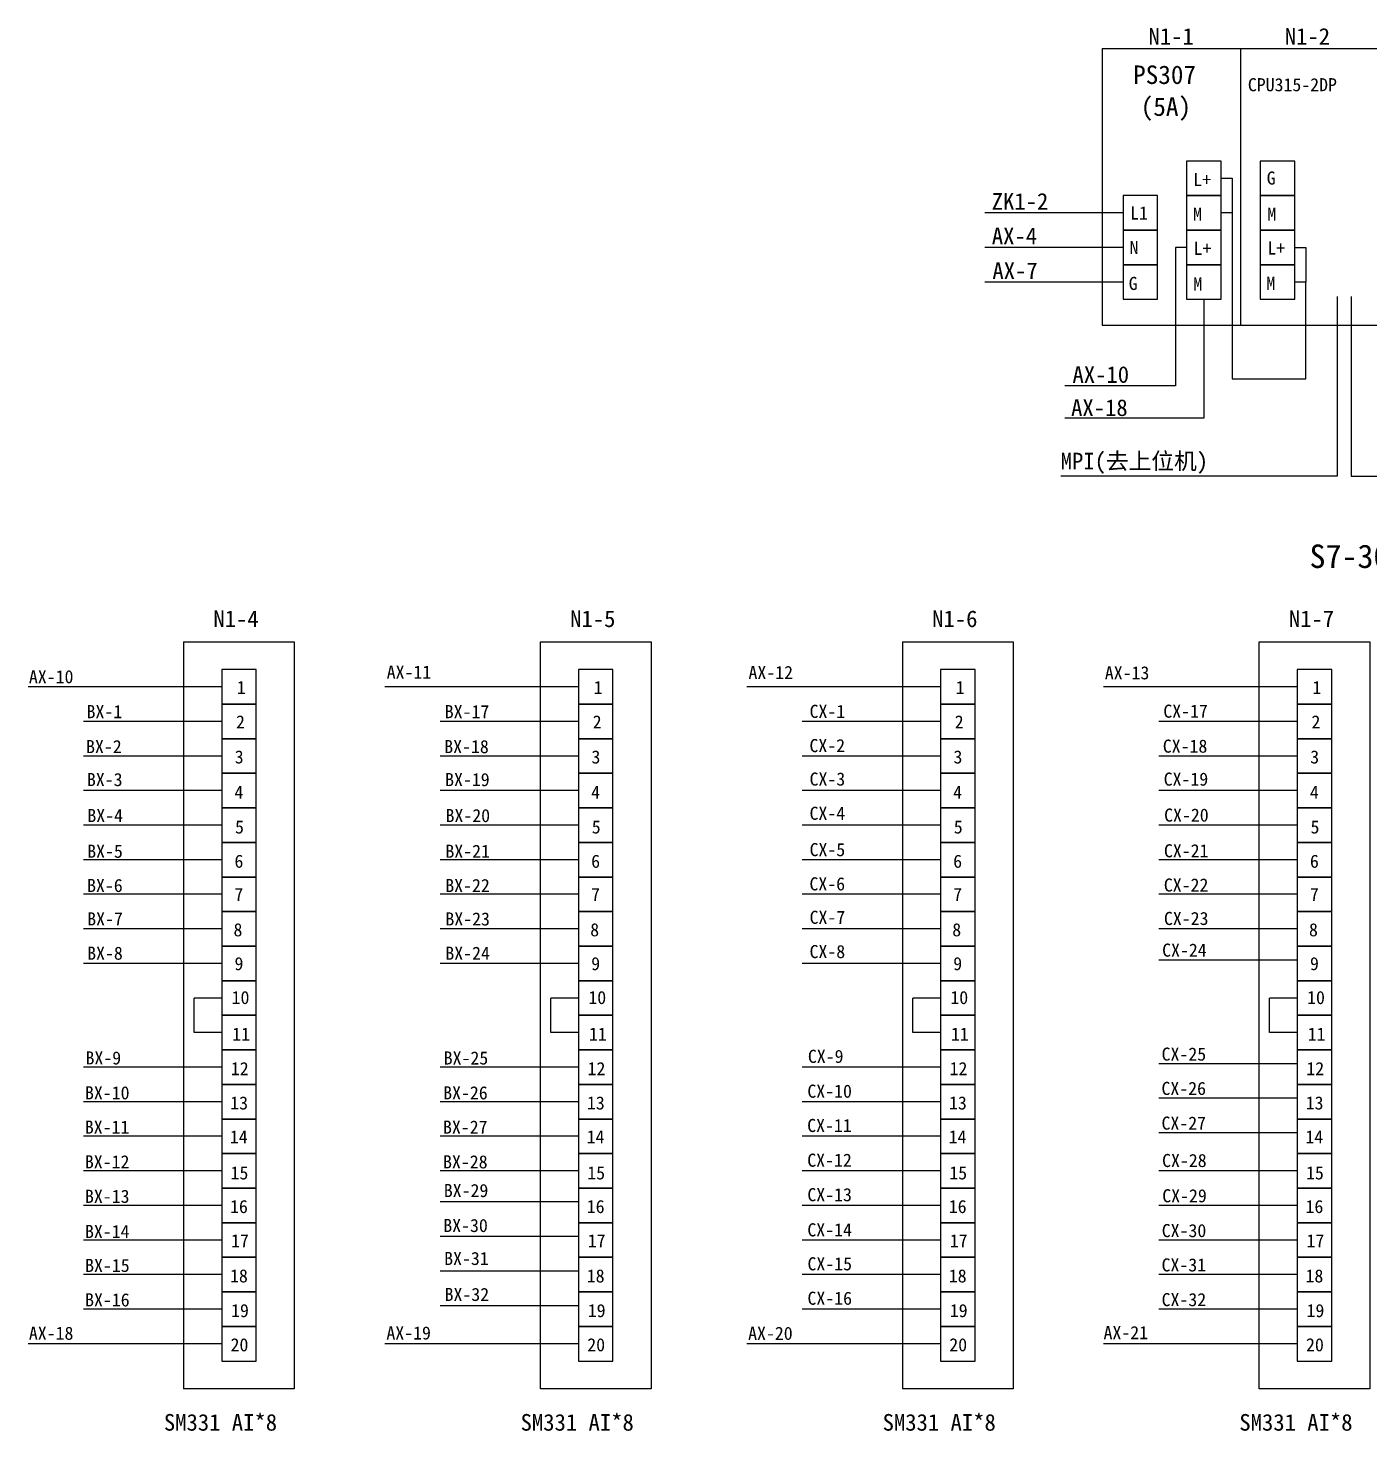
# Model space of a CAD drawing. Header units: millimetres. Extents: x -316745142 to -316741104, y 1018242592 to 1018244331.
# Drawn here: x -316745142 to -316744657, y 1018243730 to 1018244237 of the extents above; entities that cross this region are included whole.
import ezdxf

# ---------------------------------------------------------------- set-up
doc = ezdxf.new("R2010")
doc.units = ezdxf.units.MM

msp = doc.modelspace()

# ---------------------------------------------------------------- linework, layer by layer
at = {"color": 1, "lineweight": -2}
for p, q in [((-316744753.758, 1018244229.989), (-316744753.758, 1018244129.989)), ((-316744753.758, 1018244229.989), (-316744703.758, 1018244229.989)), ((-316744703.76, 1018244229.989), (-316744653.76, 1018244229.989)), ((-316744703.758, 1018244229.989), (-316744703.758, 1018244129.989)), ((-316744753.758, 1018244129.989), (-316744703.758, 1018244129.989)), ((-316744703.758, 1018244129.989), (-316744653.758, 1018244129.989)), ((-316745085.833, 1018244015.411), (-316745045.833, 1018244015.411)), ((-316745085.833, 1018244015.411), (-316745085.833, 1018243745.411)), ((-316745045.833, 1018244015.411), (-316745045.833, 1018243745.411)), ((-316744956.867, 1018243745.411), (-316744956.867, 1018244015.411)), ((-316744956.867, 1018244015.411), (-316744916.867, 1018244015.411)), ((-316744916.867, 1018244015.411), (-316744916.867, 1018243745.411)), ((-316744825.986, 1018244015.411), (-316744785.986, 1018244015.411)), ((-316744825.986, 1018244015.411), (-316744825.986, 1018243745.411)), ((-316744785.986, 1018244015.411), (-316744785.986, 1018243745.411)), ((-316744697.02, 1018243745.411), (-316744697.02, 1018244015.411)), ((-316744697.02, 1018244015.411), (-316744657.02, 1018244015.411)), ((-316744657.02, 1018244015.411), (-316744657.02, 1018243745.411)), ((-316745045.833, 1018243745.411), (-316745085.833, 1018243745.411)), ((-316744916.867, 1018243745.411), (-316744956.867, 1018243745.411)), ((-316744785.986, 1018243745.411), (-316744825.986, 1018243745.411)), ((-316744657.02, 1018243745.411), (-316744697.02, 1018243745.411))]:
    msp.add_line(p, q, dxfattribs=at)
at = {"lineweight": -2}
for p, q in [((-316744710.739, 1018244183.064), (-316744706.739, 1018244183.064)), ((-316744706.739, 1018244183.064), (-316744706.739, 1018244170.565)), ((-316744746.206, 1018244170.565), (-316744796.206, 1018244170.565)), ((-316744706.739, 1018244170.565), (-316744710.739, 1018244170.565)), ((-316744706.739, 1018244170.565), (-316744706.739, 1018244110.565)), ((-316744746.206, 1018244158.065), (-316744796.206, 1018244158.065)), ((-316744723.239, 1018244158.065), (-316744727.239, 1018244158.065)), ((-316744727.239, 1018244158.065), (-316744727.239, 1018244108.065)), ((-316744684.089, 1018244158.063), (-316744680.089, 1018244158.063)), ((-316744680.089, 1018244158.063), (-316744680.089, 1018244145.564)), ((-316744746.206, 1018244145.565), (-316744796.206, 1018244145.565)), ((-316744680.089, 1018244145.564), (-316744684.089, 1018244145.564)), ((-316744680.089, 1018244110.565), (-316744680.089, 1018244145.564)), ((-316744716.989, 1018244139.315), (-316744716.989, 1018244096.315)), ((-316744668.767, 1018244140.31), (-316744668.767, 1018244075.31)), ((-316744663.767, 1018244140.31), (-316744663.767, 1018244075.31)), ((-316744727.239, 1018244108.065), (-316744767.239, 1018244108.065)), ((-316744706.739, 1018244110.565), (-316744680.089, 1018244110.565)), ((-316744716.989, 1018244096.315), (-316744767.239, 1018244096.315)), ((-316744668.767, 1018244075.31), (-316744768.767, 1018244075.31)), ((-316744663.767, 1018244075.31), (-316744555.767, 1018244075.31)), ((-316745072.083, 1018243999.161), (-316745142.083, 1018243999.161)), ((-316744943.117, 1018243999.161), (-316745013.117, 1018243999.161)), ((-316744812.236, 1018243999.161), (-316744882.236, 1018243999.161)), ((-316744683.27, 1018243999.161), (-316744753.27, 1018243999.161)), ((-316745072.083, 1018243986.662), (-316745122.083, 1018243986.662)), ((-316744943.117, 1018243986.662), (-316744993.117, 1018243986.662)), ((-316744812.236, 1018243986.663), (-316744862.236, 1018243986.663)), ((-316744683.27, 1018243986.662), (-316744733.27, 1018243986.662)), ((-316745072.083, 1018243974.162), (-316745122.083, 1018243974.162)), ((-316744943.117, 1018243974.162), (-316744993.117, 1018243974.162)), ((-316744812.236, 1018243974.163), (-316744862.236, 1018243974.163)), ((-316744683.27, 1018243974.162), (-316744733.27, 1018243974.162)), ((-316745072.083, 1018243961.662), (-316745122.083, 1018243961.662)), ((-316744943.117, 1018243961.662), (-316744993.117, 1018243961.662)), ((-316744812.236, 1018243961.663), (-316744862.236, 1018243961.663)), ((-316744683.27, 1018243961.662), (-316744733.27, 1018243961.662)), ((-316745072.083, 1018243949.162), (-316745122.083, 1018243949.162)), ((-316744943.117, 1018243949.162), (-316744993.117, 1018243949.162)), ((-316744812.236, 1018243949.163), (-316744862.236, 1018243949.163)), ((-316744683.27, 1018243949.162), (-316744733.27, 1018243949.162)), ((-316745072.083, 1018243936.663), (-316745122.083, 1018243936.663)), ((-316744943.117, 1018243936.663), (-316744993.117, 1018243936.663)), ((-316744812.236, 1018243936.663), (-316744862.236, 1018243936.663)), ((-316744683.27, 1018243936.663), (-316744733.27, 1018243936.663)), ((-316745072.083, 1018243924.163), (-316745122.083, 1018243924.163)), ((-316744943.117, 1018243924.163), (-316744993.117, 1018243924.163)), ((-316744812.236, 1018243924.163), (-316744862.236, 1018243924.163)), ((-316744683.27, 1018243924.163), (-316744733.27, 1018243924.163)), ((-316745072.083, 1018243911.663), (-316745122.083, 1018243911.663)), ((-316744943.117, 1018243911.663), (-316744993.117, 1018243911.663)), ((-316744812.236, 1018243911.663), (-316744862.236, 1018243911.663)), ((-316744683.27, 1018243911.663), (-316744733.27, 1018243911.663)), ((-316744683.27, 1018243900.412), (-316744733.27, 1018243900.412)), ((-316745072.083, 1018243899.163), (-316745122.083, 1018243899.163)), ((-316744943.117, 1018243899.163), (-316744993.117, 1018243899.163)), ((-316744812.236, 1018243899.163), (-316744862.236, 1018243899.163)), ((-316745072.083, 1018243886.664), (-316745082.083, 1018243886.664)), ((-316745082.083, 1018243874.164), (-316745082.083, 1018243886.664)), ((-316744943.117, 1018243886.664), (-316744953.117, 1018243886.664)), ((-316744953.117, 1018243874.164), (-316744953.117, 1018243886.664)), ((-316744812.236, 1018243886.664), (-316744822.236, 1018243886.664)), ((-316744822.236, 1018243874.164), (-316744822.236, 1018243886.664)), ((-316744683.27, 1018243886.664), (-316744693.27, 1018243886.664)), ((-316744693.27, 1018243874.164), (-316744693.27, 1018243886.664)), ((-316745072.083, 1018243874.164), (-316745082.083, 1018243874.164)), ((-316744943.117, 1018243874.164), (-316744953.117, 1018243874.164)), ((-316744812.236, 1018243874.164), (-316744822.236, 1018243874.164)), ((-316744683.27, 1018243874.164), (-316744693.27, 1018243874.164)), ((-316745072.083, 1018243861.664), (-316745122.083, 1018243861.664)), ((-316744943.117, 1018243861.664), (-316744993.117, 1018243861.664)), ((-316744812.236, 1018243861.664), (-316744862.236, 1018243861.664)), ((-316744683.27, 1018243862.912), (-316744733.27, 1018243862.912)), ((-316745072.083, 1018243849.164), (-316745122.083, 1018243849.164)), ((-316744943.117, 1018243849.164), (-316744993.117, 1018243849.164)), ((-316744812.236, 1018243849.164), (-316744862.236, 1018243849.164)), ((-316744683.27, 1018243850.413), (-316744733.27, 1018243850.413)), ((-316745072.083, 1018243836.665), (-316745122.083, 1018243836.665)), ((-316744943.117, 1018243836.665), (-316744993.117, 1018243836.665)), ((-316744812.236, 1018243836.665), (-316744862.236, 1018243836.665)), ((-316744683.27, 1018243837.913), (-316744733.27, 1018243837.913)), ((-316745072.083, 1018243824.165), (-316745122.083, 1018243824.165)), ((-316744943.117, 1018243824.165), (-316744993.117, 1018243824.165)), ((-316744812.236, 1018243824.165), (-316744862.236, 1018243824.165)), ((-316744683.27, 1018243824.163), (-316744733.27, 1018243824.163)), ((-316745072.083, 1018243811.665), (-316745122.083, 1018243811.665)), ((-316744943.117, 1018243812.915), (-316744993.117, 1018243812.915)), ((-316744812.236, 1018243811.665), (-316744862.236, 1018243811.665)), ((-316744683.27, 1018243811.664), (-316744733.27, 1018243811.664)), ((-316745072.083, 1018243799.165), (-316745122.083, 1018243799.165)), ((-316744943.117, 1018243800.415), (-316744993.117, 1018243800.415)), ((-316744812.236, 1018243799.165), (-316744862.236, 1018243799.165)), ((-316744683.27, 1018243799.164), (-316744733.27, 1018243799.164)), ((-316744943.117, 1018243787.915), (-316744993.117, 1018243787.915)), ((-316745072.083, 1018243786.665), (-316745122.083, 1018243786.665)), ((-316744812.236, 1018243786.665), (-316744862.236, 1018243786.665)), ((-316744683.27, 1018243786.665), (-316744733.27, 1018243786.665)), ((-316745072.083, 1018243774.165), (-316745122.083, 1018243774.165)), ((-316744943.117, 1018243775.415), (-316744993.117, 1018243775.415)), ((-316744812.236, 1018243774.165), (-316744862.236, 1018243774.165)), ((-316744683.27, 1018243774.165), (-316744733.27, 1018243774.165)), ((-316745072.083, 1018243761.665), (-316745142.083, 1018243761.665)), ((-316744943.117, 1018243761.665), (-316745013.117, 1018243761.665)), ((-316744812.236, 1018243761.665), (-316744882.236, 1018243761.665)), ((-316744683.27, 1018243761.665), (-316744753.27, 1018243761.665))]:
    msp.add_line(p, q, dxfattribs=at)
for points in [[(-316744723.239, 1018244176.814), (-316744710.739, 1018244176.814), (-316744710.739, 1018244189.314), (-316744723.239, 1018244189.314)], [(-316744696.586, 1018244176.814), (-316744684.086, 1018244176.814), (-316744684.086, 1018244189.314), (-316744696.586, 1018244189.314)], [(-316744746.206, 1018244164.315), (-316744733.706, 1018244164.315), (-316744733.706, 1018244176.815), (-316744746.206, 1018244176.815)], [(-316744723.239, 1018244164.315), (-316744710.739, 1018244164.315), (-316744710.739, 1018244176.815), (-316744723.239, 1018244176.815)], [(-316744696.586, 1018244164.315), (-316744684.086, 1018244164.315), (-316744684.086, 1018244176.815), (-316744696.586, 1018244176.815)], [(-316744746.206, 1018244151.815), (-316744733.706, 1018244151.815), (-316744733.706, 1018244164.315), (-316744746.206, 1018244164.315)], [(-316744723.239, 1018244151.815), (-316744710.739, 1018244151.815), (-316744710.739, 1018244164.315), (-316744723.239, 1018244164.315)], [(-316744696.586, 1018244151.815), (-316744684.086, 1018244151.815), (-316744684.086, 1018244164.315), (-316744696.586, 1018244164.315)], [(-316744746.206, 1018244139.315), (-316744733.706, 1018244139.315), (-316744733.706, 1018244151.815), (-316744746.206, 1018244151.815)], [(-316744723.239, 1018244139.315), (-316744710.739, 1018244139.315), (-316744710.739, 1018244151.815), (-316744723.239, 1018244151.815)], [(-316744696.586, 1018244139.315), (-316744684.086, 1018244139.315), (-316744684.086, 1018244151.815), (-316744696.586, 1018244151.815)], [(-316745072.083, 1018243992.911), (-316745059.583, 1018243992.911), (-316745059.583, 1018244005.411), (-316745072.083, 1018244005.411)], [(-316744943.117, 1018243992.911), (-316744930.617, 1018243992.911), (-316744930.617, 1018244005.411), (-316744943.117, 1018244005.411)], [(-316744812.236, 1018243992.911), (-316744799.736, 1018243992.911), (-316744799.736, 1018244005.411), (-316744812.236, 1018244005.411)], [(-316744683.27, 1018243992.911), (-316744670.77, 1018243992.911), (-316744670.77, 1018244005.411), (-316744683.27, 1018244005.411)], [(-316745072.083, 1018243980.412), (-316745059.583, 1018243980.412), (-316745059.583, 1018243992.912), (-316745072.083, 1018243992.912)], [(-316744943.117, 1018243980.412), (-316744930.617, 1018243980.412), (-316744930.617, 1018243992.912), (-316744943.117, 1018243992.912)], [(-316744812.236, 1018243980.412), (-316744799.736, 1018243980.412), (-316744799.736, 1018243992.912), (-316744812.236, 1018243992.912)], [(-316744683.27, 1018243980.412), (-316744670.77, 1018243980.412), (-316744670.77, 1018243992.912), (-316744683.27, 1018243992.912)], [(-316745072.083, 1018243967.912), (-316745059.583, 1018243967.912), (-316745059.583, 1018243980.412), (-316745072.083, 1018243980.412)], [(-316744943.117, 1018243967.912), (-316744930.617, 1018243967.912), (-316744930.617, 1018243980.412), (-316744943.117, 1018243980.412)], [(-316744812.236, 1018243967.912), (-316744799.736, 1018243967.912), (-316744799.736, 1018243980.412), (-316744812.236, 1018243980.412)], [(-316744683.27, 1018243967.912), (-316744670.77, 1018243967.912), (-316744670.77, 1018243980.412), (-316744683.27, 1018243980.412)], [(-316745072.083, 1018243955.412), (-316745059.583, 1018243955.412), (-316745059.583, 1018243967.912), (-316745072.083, 1018243967.912)], [(-316744943.117, 1018243955.412), (-316744930.617, 1018243955.412), (-316744930.617, 1018243967.912), (-316744943.117, 1018243967.912)], [(-316744812.236, 1018243955.412), (-316744799.736, 1018243955.412), (-316744799.736, 1018243967.912), (-316744812.236, 1018243967.912)], [(-316744683.27, 1018243955.412), (-316744670.77, 1018243955.412), (-316744670.77, 1018243967.912), (-316744683.27, 1018243967.912)], [(-316745072.083, 1018243942.912), (-316745059.583, 1018243942.912), (-316745059.583, 1018243955.412), (-316745072.083, 1018243955.412)], [(-316744943.117, 1018243942.912), (-316744930.617, 1018243942.912), (-316744930.617, 1018243955.412), (-316744943.117, 1018243955.412)], [(-316744812.236, 1018243942.912), (-316744799.736, 1018243942.912), (-316744799.736, 1018243955.412), (-316744812.236, 1018243955.412)], [(-316744683.27, 1018243942.912), (-316744670.77, 1018243942.912), (-316744670.77, 1018243955.412), (-316744683.27, 1018243955.412)], [(-316745072.083, 1018243930.413), (-316745059.583, 1018243930.413), (-316745059.583, 1018243942.913), (-316745072.083, 1018243942.913)], [(-316744943.117, 1018243930.413), (-316744930.617, 1018243930.413), (-316744930.617, 1018243942.913), (-316744943.117, 1018243942.913)], [(-316744812.236, 1018243930.413), (-316744799.736, 1018243930.413), (-316744799.736, 1018243942.913), (-316744812.236, 1018243942.913)], [(-316744683.27, 1018243930.413), (-316744670.77, 1018243930.413), (-316744670.77, 1018243942.913), (-316744683.27, 1018243942.913)], [(-316745072.083, 1018243917.913), (-316745059.583, 1018243917.913), (-316745059.583, 1018243930.413), (-316745072.083, 1018243930.413)], [(-316744943.117, 1018243917.913), (-316744930.617, 1018243917.913), (-316744930.617, 1018243930.413), (-316744943.117, 1018243930.413)], [(-316744812.236, 1018243917.913), (-316744799.736, 1018243917.913), (-316744799.736, 1018243930.413), (-316744812.236, 1018243930.413)], [(-316744683.27, 1018243917.913), (-316744670.77, 1018243917.913), (-316744670.77, 1018243930.413), (-316744683.27, 1018243930.413)], [(-316745072.083, 1018243905.413), (-316745059.583, 1018243905.413), (-316745059.583, 1018243917.913), (-316745072.083, 1018243917.913)], [(-316744943.117, 1018243905.413), (-316744930.617, 1018243905.413), (-316744930.617, 1018243917.913), (-316744943.117, 1018243917.913)], [(-316744812.236, 1018243905.413), (-316744799.736, 1018243905.413), (-316744799.736, 1018243917.913), (-316744812.236, 1018243917.913)], [(-316744683.27, 1018243905.413), (-316744670.77, 1018243905.413), (-316744670.77, 1018243917.913), (-316744683.27, 1018243917.913)], [(-316745072.083, 1018243892.913), (-316745059.583, 1018243892.913), (-316745059.583, 1018243905.413), (-316745072.083, 1018243905.413)], [(-316744943.117, 1018243892.913), (-316744930.617, 1018243892.913), (-316744930.617, 1018243905.413), (-316744943.117, 1018243905.413)], [(-316744812.236, 1018243892.913), (-316744799.736, 1018243892.913), (-316744799.736, 1018243905.413), (-316744812.236, 1018243905.413)], [(-316744683.27, 1018243892.913), (-316744670.77, 1018243892.913), (-316744670.77, 1018243905.413), (-316744683.27, 1018243905.413)], [(-316745072.083, 1018243880.414), (-316745059.583, 1018243880.414), (-316745059.583, 1018243892.914), (-316745072.083, 1018243892.914)], [(-316744943.117, 1018243880.414), (-316744930.617, 1018243880.414), (-316744930.617, 1018243892.914), (-316744943.117, 1018243892.914)], [(-316744812.236, 1018243880.414), (-316744799.736, 1018243880.414), (-316744799.736, 1018243892.914), (-316744812.236, 1018243892.914)], [(-316744683.27, 1018243880.414), (-316744670.77, 1018243880.414), (-316744670.77, 1018243892.914), (-316744683.27, 1018243892.914)], [(-316745072.083, 1018243867.914), (-316745059.583, 1018243867.914), (-316745059.583, 1018243880.414), (-316745072.083, 1018243880.414)], [(-316744943.117, 1018243867.914), (-316744930.617, 1018243867.914), (-316744930.617, 1018243880.414), (-316744943.117, 1018243880.414)], [(-316744812.236, 1018243867.914), (-316744799.736, 1018243867.914), (-316744799.736, 1018243880.414), (-316744812.236, 1018243880.414)], [(-316744683.27, 1018243867.914), (-316744670.77, 1018243867.914), (-316744670.77, 1018243880.414), (-316744683.27, 1018243880.414)], [(-316745072.083, 1018243855.414), (-316745059.583, 1018243855.414), (-316745059.583, 1018243867.914), (-316745072.083, 1018243867.914)], [(-316744943.117, 1018243855.414), (-316744930.617, 1018243855.414), (-316744930.617, 1018243867.914), (-316744943.117, 1018243867.914)], [(-316744812.236, 1018243855.414), (-316744799.736, 1018243855.414), (-316744799.736, 1018243867.914), (-316744812.236, 1018243867.914)], [(-316744683.27, 1018243855.414), (-316744670.77, 1018243855.414), (-316744670.77, 1018243867.914), (-316744683.27, 1018243867.914)], [(-316745072.083, 1018243842.914), (-316745059.583, 1018243842.914), (-316745059.583, 1018243855.414), (-316745072.083, 1018243855.414)], [(-316744943.117, 1018243842.914), (-316744930.617, 1018243842.914), (-316744930.617, 1018243855.414), (-316744943.117, 1018243855.414)], [(-316744812.236, 1018243842.914), (-316744799.736, 1018243842.914), (-316744799.736, 1018243855.414), (-316744812.236, 1018243855.414)], [(-316744683.27, 1018243842.914), (-316744670.77, 1018243842.914), (-316744670.77, 1018243855.414), (-316744683.27, 1018243855.414)], [(-316745072.083, 1018243830.415), (-316745059.583, 1018243830.415), (-316745059.583, 1018243842.915), (-316745072.083, 1018243842.915)], [(-316744943.117, 1018243830.415), (-316744930.617, 1018243830.415), (-316744930.617, 1018243842.915), (-316744943.117, 1018243842.915)], [(-316744812.236, 1018243830.415), (-316744799.736, 1018243830.415), (-316744799.736, 1018243842.915), (-316744812.236, 1018243842.915)], [(-316744683.27, 1018243830.415), (-316744670.77, 1018243830.415), (-316744670.77, 1018243842.915), (-316744683.27, 1018243842.915)], [(-316745072.083, 1018243817.915), (-316745059.583, 1018243817.915), (-316745059.583, 1018243830.415), (-316745072.083, 1018243830.415)], [(-316744943.117, 1018243817.915), (-316744930.617, 1018243817.915), (-316744930.617, 1018243830.415), (-316744943.117, 1018243830.415)], [(-316744812.236, 1018243817.915), (-316744799.736, 1018243817.915), (-316744799.736, 1018243830.415), (-316744812.236, 1018243830.415)], [(-316744683.27, 1018243817.915), (-316744670.77, 1018243817.915), (-316744670.77, 1018243830.415), (-316744683.27, 1018243830.415)], [(-316745072.083, 1018243805.415), (-316745059.583, 1018243805.415), (-316745059.583, 1018243817.915), (-316745072.083, 1018243817.915)], [(-316744943.117, 1018243805.415), (-316744930.617, 1018243805.415), (-316744930.617, 1018243817.915), (-316744943.117, 1018243817.915)], [(-316744812.236, 1018243805.415), (-316744799.736, 1018243805.415), (-316744799.736, 1018243817.915), (-316744812.236, 1018243817.915)], [(-316744683.27, 1018243805.415), (-316744670.77, 1018243805.415), (-316744670.77, 1018243817.915), (-316744683.27, 1018243817.915)], [(-316745072.083, 1018243792.915), (-316745059.583, 1018243792.915), (-316745059.583, 1018243805.415), (-316745072.083, 1018243805.415)], [(-316744943.117, 1018243792.915), (-316744930.617, 1018243792.915), (-316744930.617, 1018243805.415), (-316744943.117, 1018243805.415)], [(-316744812.236, 1018243792.915), (-316744799.736, 1018243792.915), (-316744799.736, 1018243805.415), (-316744812.236, 1018243805.415)], [(-316744683.27, 1018243792.915), (-316744670.77, 1018243792.915), (-316744670.77, 1018243805.415), (-316744683.27, 1018243805.415)], [(-316745072.083, 1018243780.415), (-316745059.583, 1018243780.415), (-316745059.583, 1018243792.915), (-316745072.083, 1018243792.915)], [(-316744943.117, 1018243780.415), (-316744930.617, 1018243780.415), (-316744930.617, 1018243792.915), (-316744943.117, 1018243792.915)], [(-316744812.236, 1018243780.415), (-316744799.736, 1018243780.415), (-316744799.736, 1018243792.915), (-316744812.236, 1018243792.915)], [(-316744683.27, 1018243780.415), (-316744670.77, 1018243780.415), (-316744670.77, 1018243792.915), (-316744683.27, 1018243792.915)], [(-316745072.083, 1018243767.915), (-316745059.583, 1018243767.915), (-316745059.583, 1018243780.415), (-316745072.083, 1018243780.415)], [(-316744943.117, 1018243767.915), (-316744930.617, 1018243767.915), (-316744930.617, 1018243780.415), (-316744943.117, 1018243780.415)], [(-316744812.236, 1018243767.915), (-316744799.736, 1018243767.915), (-316744799.736, 1018243780.415), (-316744812.236, 1018243780.415)], [(-316744683.27, 1018243767.915), (-316744670.77, 1018243767.915), (-316744670.77, 1018243780.415), (-316744683.27, 1018243780.415)], [(-316745072.083, 1018243755.415), (-316745059.583, 1018243755.415), (-316745059.583, 1018243767.915), (-316745072.083, 1018243767.915)], [(-316744943.117, 1018243755.415), (-316744930.617, 1018243755.415), (-316744930.617, 1018243767.915), (-316744943.117, 1018243767.915)], [(-316744812.236, 1018243755.415), (-316744799.736, 1018243755.415), (-316744799.736, 1018243767.915), (-316744812.236, 1018243767.915)], [(-316744683.27, 1018243755.415), (-316744670.77, 1018243755.415), (-316744670.77, 1018243767.915), (-316744683.27, 1018243767.915)]]:
    msp.add_lwpolyline(points, close=True, dxfattribs=at)

# ---------------------------------------------------------------- texts
at = {"lineweight": -2, "attachment_point": 1}
for s, width, insert, char_height in [('N1-1', 8.4811, (-316744736.994, 1018244237.392), 6.0163), ('N1-2', 8.4811, (-316744687.744, 1018244237.394), 6.0163), ('PS307', 18.36199, (-316744742.583, 1018244223.858), 6.6907), ('CPU315-2DP', 8.4811, (-316744701.104, 1018244219.279), 4.7343), ('(5A)', 18.36199, (-316744739.824, 1018244212.331), 6.6907), ('L+', 8.4811, (-316744720.788, 1018244184.978), 4.7343), ('G', 8.4811, (-316744694.268, 1018244185.535), 4.734), ('ZK1-2', 8.4811, (-316744793.711, 1018244177.732), 6.0163), ('L1', 8.4811, (-316744743.672, 1018244172.893), 4.7343), ('M', 8.4811, (-316744720.902, 1018244172.488), 4.734), ('M', 8.4811, (-316744694.052, 1018244172.475), 4.734), ('AX-4', 8.4811, (-316744793.662, 1018244165.244), 6.0163), ('N', 8.4811, (-316744743.83, 1018244160.374), 4.734), ('L+', 8.4811, (-316744720.718, 1018244160.117), 4.7343), ('L+', 8.4811, (-316744694.021, 1018244160.224), 4.7343), ('AX-7', 8.4811, (-316744793.445, 1018244152.661), 6.0163), ('G', 8.4811, (-316744744.172, 1018244147.423), 4.734), ('M', 8.4811, (-316744720.794, 1018244147.218), 4.734), ('M', 8.4811, (-316744694.401, 1018244147.459), 4.734), ('AX-10', 8.4811, (-316744764.499, 1018244115.125), 6.0163), ('AX-18', 8.4811, (-316744764.998, 1018244103.142), 6.0163), ('MPI{\\fSimSun|b0|i0|c134|p2;(去上位机)}', 111.43967, (-316744768.767, 1018244083.841), 6.0163), ('{\\fSimSun|b0|i0|c134|p2;S7-300 模 块 接 线 图}', 167.22797, (-316744678.779, 1018244050.639), 8.4865), ('N1-4', 8.4811, (-316745075.068, 1018244026.81), 6.0163), ('N1-5', 8.4811, (-316744946.102, 1018244026.81), 6.0163), ('N1-6', 8.4811, (-316744815.221, 1018244026.81), 6.0163), ('N1-7', 8.4811, (-316744686.255, 1018244026.81), 6.0163), ('AX-12', 8.4811, (-316744881.627, 1018244006.754), 4.7343), ('AX-13', 8.4811, (-316744752.806, 1018244006.621), 4.7343), ('AX-10', 8.4811, (-316745141.778, 1018244005.208), 4.7343), ('1', 8.4811, (-316745066.578, 1018244001.328), 4.734), ('1', 8.4811, (-316744937.612, 1018244001.328), 4.734), ('1', 8.4811, (-316744806.731, 1018244001.328), 4.734), ('1', 8.4811, (-316744677.765, 1018244001.328), 4.734), ('BX-1', 8.4811, (-316745120.929, 1018243992.589), 4.7343), ('BX-17', 8.4811, (-316744991.436, 1018243992.579), 4.7343), ('CX-1', 8.4811, (-316744859.537, 1018243992.69), 4.7343), ('CX-17', 8.4811, (-316744731.655, 1018243992.758), 4.7343), ('2', 8.4811, (-316745066.912, 1018243988.868), 4.734), ('2', 8.4811, (-316744937.946, 1018243988.868), 4.734), ('2', 8.4811, (-316744807.065, 1018243988.868), 4.734), ('2', 8.4811, (-316744678.099, 1018243988.868), 4.734), ('BX-2', 8.4811, (-316745121.115, 1018243979.947), 4.7343), ('3', 8.4811, (-316745067.364, 1018243976.202), 4.734), ('BX-18', 8.4811, (-316744991.622, 1018243979.937), 4.7343), ('3', 8.4811, (-316744938.398, 1018243976.202), 4.734), ('CX-2', 8.4811, (-316744859.585, 1018243980.313), 4.7343), ('3', 8.4811, (-316744807.517, 1018243976.202), 4.734), ('CX-18', 8.4811, (-316744731.841, 1018243980.115), 4.7343), ('3', 8.4811, (-316744678.551, 1018243976.202), 4.734), ('BX-3', 8.4811, (-316745120.801, 1018243968.022), 4.7343), ('BX-19', 8.4811, (-316744991.308, 1018243968.011), 4.7343), ('CX-3', 8.4811, (-316744859.538, 1018243968.217), 4.7343), ('CX-19', 8.4811, (-316744731.526, 1018243968.19), 4.7343), ('4', 8.4811, (-316745067.476, 1018243963.435), 4.734), ('4', 8.4811, (-316744938.51, 1018243963.435), 4.734), ('4', 8.4811, (-316744807.629, 1018243963.435), 4.734), ('4', 8.4811, (-316744678.663, 1018243963.435), 4.734), ('CX-4', 8.4811, (-316744859.555, 1018243955.825), 4.7343), ('CX-20', 8.4811, (-316744731.369, 1018243955.181), 4.7343), ('BX-4', 8.4811, (-316745120.644, 1018243955.013), 4.7343), ('5', 8.4811, (-316745067.252, 1018243950.891), 4.734), ('BX-20', 8.4811, (-316744991.151, 1018243955.002), 4.7343), ('5', 8.4811, (-316744938.286, 1018243950.891), 4.734), ('5', 8.4811, (-316744807.405, 1018243950.891), 4.734), ('5', 8.4811, (-316744678.439, 1018243950.891), 4.734), ('BX-5', 8.4811, (-316745120.7, 1018243942.107), 4.7343), ('BX-21', 8.4811, (-316744991.206, 1018243942.096), 4.7343), ('CX-5', 8.4811, (-316744859.537, 1018243942.69), 4.7343), ('CX-21', 8.4811, (-316744731.425, 1018243942.275), 4.7343), ('6', 8.4811, (-316745067.467, 1018243938.497), 4.734), ('6', 8.4811, (-316744938.501, 1018243938.497), 4.734), ('6', 8.4811, (-316744807.62, 1018243938.497), 4.734), ('6', 8.4811, (-316744678.654, 1018243938.497), 4.734), ('CX-6', 8.4811, (-316744859.585, 1018243930.313), 4.7343), ('CX-22', 8.4811, (-316744731.473, 1018243929.898), 4.7343), ('BX-6', 8.4811, (-316745120.748, 1018243929.73), 4.7343), ('7', 8.4811, (-316745067.467, 1018243926.481), 4.734), ('BX-22', 8.4811, (-316744991.255, 1018243929.72), 4.7343), ('7', 8.4811, (-316744938.501, 1018243926.481), 4.734), ('7', 8.4811, (-316744807.62, 1018243926.481), 4.734), ('7', 8.4811, (-316744678.654, 1018243926.481), 4.734), ('BX-7', 8.4811, (-316745120.7, 1018243917.634), 4.7343), ('BX-23', 8.4811, (-316744991.207, 1018243917.623), 4.7343), ('CX-7', 8.4811, (-316744859.538, 1018243918.217), 4.7343), ('CX-23', 8.4811, (-316744731.426, 1018243917.802), 4.7343), ('8', 8.4811, (-316745067.808, 1018243913.708), 4.734), ('8', 8.4811, (-316744938.842, 1018243913.708), 4.734), ('8', 8.4811, (-316744807.961, 1018243913.708), 4.734), ('8', 8.4811, (-316744678.995, 1018243913.708), 4.734), ('BX-8', 8.4811, (-316745120.718, 1018243905.242), 4.7343), ('BX-24', 8.4811, (-316744991.224, 1018243905.232), 4.7343), ('CX-8', 8.4811, (-316744859.555, 1018243905.825), 4.7343), ('CX-24', 8.4811, (-316744732.08, 1018243906.352), 4.7343), ('9', 8.4811, (-316745067.448, 1018243901.463), 4.734), ('9', 8.4811, (-316744938.482, 1018243901.463), 4.734), ('9', 8.4811, (-316744807.601, 1018243901.463), 4.734), ('9', 8.4811, (-316744678.634, 1018243901.463), 4.734), ('10', 8.4811, (-316745068.491, 1018243889.208), 4.7343), ('10', 8.4811, (-316744939.525, 1018243889.208), 4.7343), ('10', 8.4811, (-316744808.644, 1018243889.208), 4.7343), ('10', 8.4811, (-316744679.678, 1018243889.208), 4.7343), ('11', 8.4811, (-316745068.266, 1018243875.988), 4.7343), ('11', 8.4811, (-316744939.3, 1018243875.988), 4.7343), ('11', 8.4811, (-316744808.419, 1018243875.988), 4.7343), ('11', 8.4811, (-316744679.453, 1018243875.988), 4.7343), ('BX-9', 8.4811, (-316745121.313, 1018243867.361), 4.7343), ('BX-25', 8.4811, (-316744991.82, 1018243867.351), 4.7343), ('CX-9', 8.4811, (-316744860.151, 1018243867.945), 4.7343), ('CX-25', 8.4811, (-316744732.269, 1018243868.758), 4.7343), ('12', 8.4811, (-316745068.768, 1018243863.501), 4.7343), ('12', 8.4811, (-316744939.802, 1018243863.501), 4.7343), ('12', 8.4811, (-316744808.921, 1018243863.501), 4.7343), ('12', 8.4811, (-316744679.955, 1018243863.501), 4.7343), ('BX-10', 8.4811, (-316745121.502, 1018243854.768), 4.7343), ('BX-26', 8.4811, (-316744992.009, 1018243854.758), 4.7343), ('CX-10', 8.4811, (-316744860.34, 1018243855.351), 4.7343), ('CX-26', 8.4811, (-316744732.33, 1018243856.35), 4.7343), ('13', 8.4811, (-316745068.998, 1018243851.095), 4.7343), ('13', 8.4811, (-316744940.032, 1018243851.095), 4.7343), ('13', 8.4811, (-316744809.151, 1018243851.095), 4.7343), ('13', 8.4811, (-316744680.185, 1018243851.095), 4.7343), ('CX-27', 8.4811, (-316744732.312, 1018243843.801), 4.7343), ('BX-11', 8.4811, (-316745121.563, 1018243842.36), 4.7343), ('14', 8.4811, (-316745069.113, 1018243838.804), 4.7343), ('BX-27', 8.4811, (-316744992.07, 1018243842.35), 4.7343), ('14', 8.4811, (-316744940.147, 1018243838.804), 4.7343), ('CX-11', 8.4811, (-316744860.4, 1018243842.943), 4.7343), ('14', 8.4811, (-316744809.266, 1018243838.804), 4.7343), ('14', 8.4811, (-316744680.3, 1018243838.804), 4.7343), ('BX-12', 8.4811, (-316745121.545, 1018243829.811), 4.7343), ('BX-28', 8.4811, (-316744992.052, 1018243829.8), 4.7343), ('CX-12', 8.4811, (-316744860.383, 1018243830.394), 4.7343), ('CX-28', 8.4811, (-316744732.099, 1018243830.286), 4.7343), ('15', 8.4811, (-316745068.879, 1018243825.807), 4.7343), ('15', 8.4811, (-316744939.913, 1018243825.807), 4.7343), ('15', 8.4811, (-316744809.032, 1018243825.807), 4.7343), ('15', 8.4811, (-316744680.066, 1018243825.807), 4.7343), ('BX-29', 8.4811, (-316744991.783, 1018243819.426), 4.7343), ('BX-13', 8.4811, (-316745121.503, 1018243817.332), 4.7343), ('16', 8.4811, (-316745069.063, 1018243813.634), 4.7343), ('16', 8.4811, (-316744940.097, 1018243813.634), 4.7343), ('CX-13', 8.4811, (-316744860.34, 1018243817.915), 4.7343), ('16', 8.4811, (-316744809.216, 1018243813.634), 4.7343), ('CX-29', 8.4811, (-316744732.039, 1018243817.53), 4.7343), ('16', 8.4811, (-316744680.25, 1018243813.634), 4.7343), ('BX-14', 8.4811, (-316745121.503, 1018243804.62), 4.7343), ('BX-30', 8.4811, (-316744991.969, 1018243806.783), 4.7343), ('CX-14', 8.4811, (-316744860.34, 1018243805.203), 4.7343), ('CX-30', 8.4811, (-316744732.228, 1018243804.936), 4.7343), ('17', 8.4811, (-316745068.694, 1018243801.276), 4.7343), ('17', 8.4811, (-316744939.728, 1018243801.276), 4.7343), ('17', 8.4811, (-316744808.847, 1018243801.276), 4.7343), ('17', 8.4811, (-316744679.881, 1018243801.276), 4.7343), ('BX-31', 8.4811, (-316744991.655, 1018243794.858), 4.7343), ('CX-15', 8.4811, (-316744860.297, 1018243792.931), 4.7343), ('BX-15', 8.4811, (-316745121.46, 1018243792.348), 4.7343), ('18', 8.4811, (-316745069.063, 1018243788.55), 4.7343), ('18', 8.4811, (-316744940.097, 1018243788.55), 4.7343), ('18', 8.4811, (-316744809.216, 1018243788.55), 4.7343), ('CX-31', 8.4811, (-316744732.288, 1018243792.528), 4.7343), ('18', 8.4811, (-316744680.25, 1018243788.55), 4.7343), ('BX-16', 8.4811, (-316745121.464, 1018243779.898), 4.7343), ('BX-32', 8.4811, (-316744991.498, 1018243781.849), 4.7343), ('CX-16', 8.4811, (-316744860.301, 1018243780.481), 4.7343), ('CX-32', 8.4811, (-316744732.271, 1018243779.979), 4.7343), ('19', 8.4811, (-316745068.694, 1018243776.008), 4.7343), ('19', 8.4811, (-316744939.728, 1018243776.008), 4.7343), ('19', 8.4811, (-316744808.847, 1018243776.008), 4.7343), ('19', 8.4811, (-316744679.881, 1018243776.008), 4.7343), ('AX-18', 8.4811, (-316745141.79, 1018243767.823), 4.7343), ('AX-19', 8.4811, (-316745012.541, 1018243767.921), 4.7343), ('AX-20', 8.4811, (-316744881.759, 1018243767.787), 4.7343), ('AX-21', 8.4811, (-316744753.27, 1018243768.041), 4.7343), ('20', 8.4811, (-316745068.879, 1018243763.65), 4.7343), ('20', 8.4811, (-316744939.913, 1018243763.65), 4.7343), ('20', 8.4811, (-316744809.032, 1018243763.65), 4.7343), ('20', 8.4811, (-316744680.066, 1018243763.65), 4.7343), ('SM331 AI*8', 55.6863, (-316745092.98, 1018243736.239), 6.0163), ('SM331 AI*8', 55.6863, (-316744964.014, 1018243736.239), 6.0163), ('SM331 AI*8', 55.6863, (-316744833.133, 1018243736.239), 6.0163), ('SM331 AI*8', 55.6863, (-316744704.167, 1018243736.239), 6.0163)]:
    msp.add_mtext_dynamic_manual_height_columns(s, width=width, gutter_width=23.672, heights=[0], dxfattribs=dict(at, insert=insert, char_height=char_height))
at = {"lineweight": -2, "insert": (-316745012.428, 1018244006.884), "char_height": 4.7343, "width": 8.4811, "attachment_point": 1}
msp.add_mtext('AX-11', dxfattribs=at)

doc.saveas('drawing.dxf')
